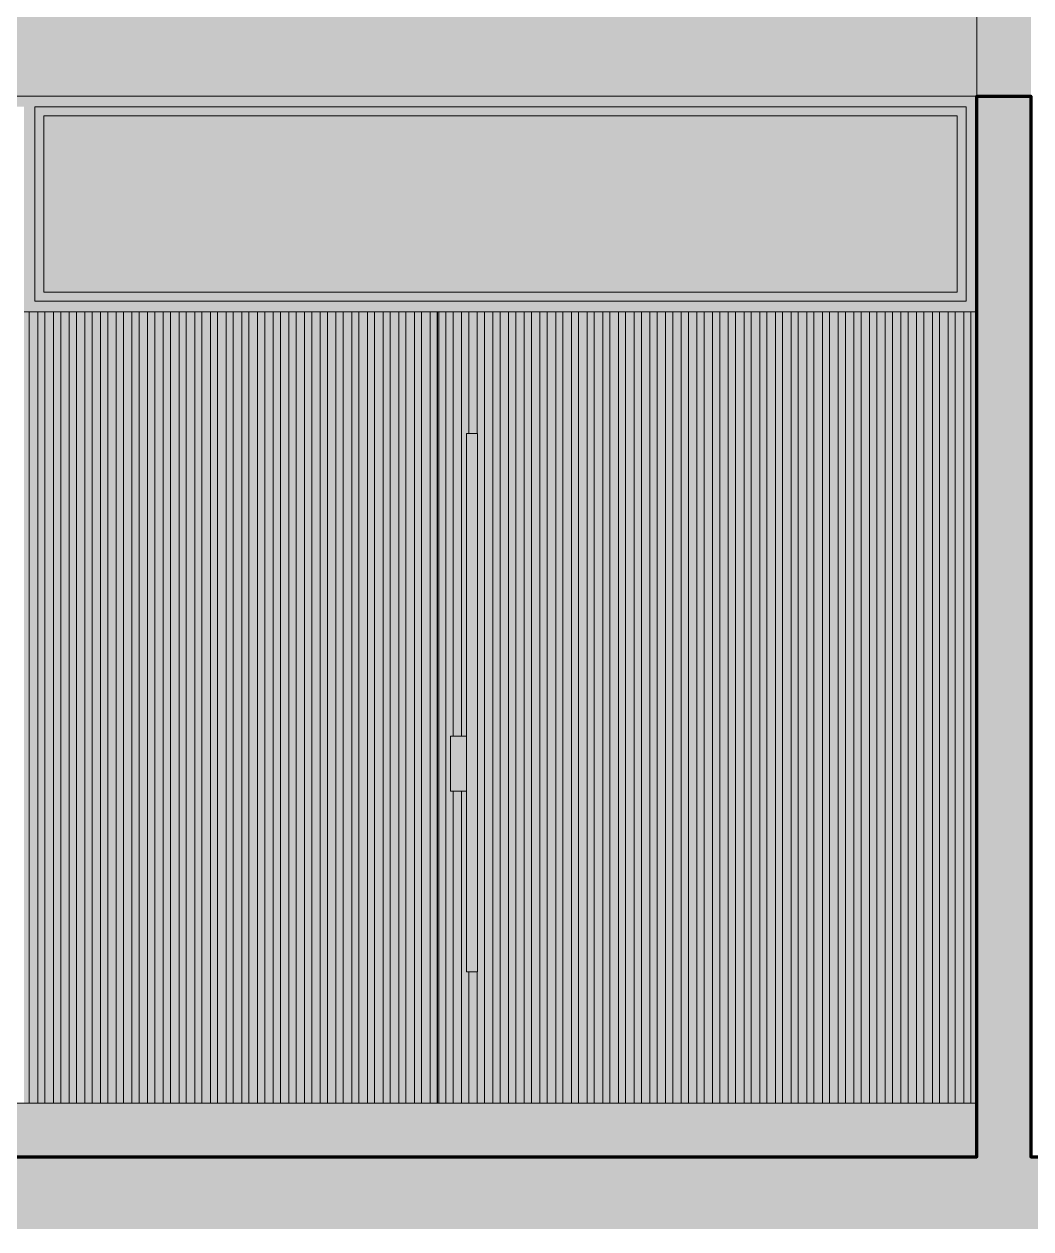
# Model space of a CAD drawing. Header units: millimetres. Extents: x 10610 to 10705, y -16613.7 to -16584.2.
# Drawn here: x 10697.82 to 10700.62, y -16600.072 to -16596.722 of the extents above; entities that cross this region are included whole.
import ezdxf

# ---------------------------------------------------------------- set-up
doc = ezdxf.new("R2010")
doc.units = ezdxf.units.MM
doc.layers.add('p2', color=53, linetype='Continuous', lineweight=20)

msp = doc.modelspace()

# ---------------------------------------------------------------- hatches: boundary and pattern name
at = {"layer": 'p2', "linetype": 'Continuous', "lineweight": 0, "true_color": 0xc8beb2}
for points in [[(10696.7701, -16593.9223), (10696.7701, -16595.5723), (10696.7254, -16595.5723), (10696.7254, -16596.5523), (10696.7701, -16596.5523), (10696.7701, -16596.9223), (10700.3701, -16596.9223), (10700.3701, -16595.7223), (10698.7701, -16595.7223), (10698.7701, -16593.9223)], [(10700.4701, -16593.9223), (10700.3701, -16593.9223), (10700.3701, -16596.9223), (10700.4701, -16596.9223)]]:
    msp.add_hatch(color=9, dxfattribs=at).paths.add_polyline_path(points)
at = {"layer": 'p2', "linetype": 'Continuous', "lineweight": 0, "true_color": 0xc9c9c9}
for points in [[(10700.6201, -16596.5723), (10700.4701, -16596.5723), (10700.4701, -16596.9223), (10700.6201, -16596.9223)], [(10698.9701, -16599.7223), (10698.9733, -16599.7223), (10698.9733, -16597.5223), (10698.9701, -16597.5223)]]:
    msp.add_hatch(color=9, dxfattribs=at).paths.add_polyline_path(points)
at = {"layer": 'p2', "linetype": 'Continuous', "lineweight": 0, "true_color": 0x4c4c4c}
msp.add_hatch(color=251, dxfattribs=at).paths.add_polyline_path([(10692.0883, -16599.8723), (10692.0883, -16600.0723), (10702.3142, -16600.0723), (10702.3142, -16599.8723), (10700.6201, -16599.8723), (10700.6201, -16596.9223), (10700.4701, -16596.9223), (10700.4701, -16599.8723), (10696.7701, -16599.8723), (10696.7701, -16599.7223), (10696.1201, -16599.7223), (10696.1201, -16597.2223), (10696.7701, -16597.2223), (10696.7701, -16597.0723), (10695.9451, -16597.0723), (10695.9451, -16599.8723), (10693.7701, -16599.8723), (10693.7701, -16596.9223), (10693.6201, -16596.9223), (10693.6201, -16599.8723)])
at = {"layer": 'p2', "linetype": 'Continuous', "lineweight": 0, "true_color": 0x000000}
for points in [[(10696.7701, -16596.9223), (10696.7701, -16596.9523), (10696.8001, -16596.9523), (10697.7901, -16596.9523), (10697.8201, -16596.9523), (10697.8201, -16596.9223)], [(10696.7701, -16596.9223), (10696.7701, -16596.9523), (10696.8001, -16596.9523), (10697.7901, -16596.9523), (10697.8201, -16596.9523), (10697.8201, -16596.9223)], [(10697.8201, -16596.9223), (10697.8201, -16596.9523), (10697.8501, -16596.9523), (10700.4401, -16596.9523), (10700.4701, -16596.9523), (10700.4701, -16596.9223)], [(10697.8201, -16596.9223), (10697.8201, -16596.9523), (10697.8501, -16596.9523), (10700.4401, -16596.9523), (10700.4701, -16596.9523), (10700.4701, -16596.9223)], [(10697.8201, -16597.4923), (10697.8501, -16597.4923), (10697.8501, -16596.9523), (10697.8201, -16596.9523)], [(10697.8201, -16597.4923), (10697.8501, -16597.4923), (10697.8501, -16596.9523), (10697.8201, -16596.9523)], [(10697.8501, -16596.9523), (10697.8501, -16596.9773), (10697.8751, -16596.9773), (10700.4151, -16596.9773), (10700.4401, -16596.9773), (10700.4401, -16596.9523)], [(10697.8501, -16596.9523), (10697.8501, -16596.9773), (10697.8751, -16596.9773), (10700.4151, -16596.9773), (10700.4401, -16596.9773), (10700.4401, -16596.9523)], [(10700.4701, -16596.9523), (10700.4401, -16596.9523), (10700.4401, -16597.4923), (10700.4701, -16597.4923)], [(10700.4701, -16596.9523), (10700.4401, -16596.9523), (10700.4401, -16597.4923), (10700.4701, -16597.4923)], [(10697.8751, -16596.9773), (10697.8501, -16596.9773), (10697.8501, -16597.4673), (10697.8751, -16597.4673)], [(10697.8751, -16596.9773), (10697.8501, -16596.9773), (10697.8501, -16597.4673), (10697.8751, -16597.4673)], [(10700.4151, -16596.9773), (10700.4151, -16597.4673), (10700.4401, -16597.4673), (10700.4401, -16596.9773)], [(10700.4151, -16596.9773), (10700.4151, -16597.4673), (10700.4401, -16597.4673), (10700.4401, -16596.9773)], [(10697.8501, -16597.4673), (10697.8501, -16597.4923), (10700.4401, -16597.4923), (10700.4401, -16597.4673), (10700.4151, -16597.4673), (10697.8751, -16597.4673)], [(10697.8501, -16597.4673), (10697.8501, -16597.4923), (10700.4401, -16597.4923), (10700.4401, -16597.4673), (10700.4151, -16597.4673), (10697.8751, -16597.4673)], [(10697.8201, -16597.4923), (10697.8201, -16597.5223), (10700.4701, -16597.5223), (10700.4701, -16597.4923), (10700.4401, -16597.4923), (10697.8501, -16597.4923)], [(10697.8201, -16597.4923), (10697.8201, -16597.5223), (10700.4701, -16597.5223), (10700.4701, -16597.4923), (10700.4401, -16597.4923), (10697.8501, -16597.4923)], [(10699.0508, -16597.8606), (10699.0508, -16599.3576), (10699.0528, -16599.3576), (10699.0528, -16597.8606)], [(10699.0508, -16597.8606), (10699.0508, -16599.3576), (10699.0528, -16599.3576), (10699.0528, -16597.8606)], [(10699.0528, -16597.8606), (10699.0528, -16599.3576), (10699.0583, -16599.3576), (10699.0583, -16597.8606)], [(10699.0528, -16597.8606), (10699.0528, -16599.3576), (10699.0583, -16599.3576), (10699.0583, -16597.8606)], [(10699.0583, -16597.8606), (10699.0583, -16599.3576), (10699.0658, -16599.3576), (10699.0658, -16597.8606)], [(10699.0583, -16597.8606), (10699.0583, -16599.3576), (10699.0658, -16599.3576), (10699.0658, -16597.8606)], [(10699.0658, -16597.8606), (10699.0658, -16599.3576), (10699.0733, -16599.3576), (10699.0733, -16597.8606)], [(10699.0658, -16597.8606), (10699.0658, -16599.3576), (10699.0733, -16599.3576), (10699.0733, -16597.8606)], [(10699.0733, -16597.8606), (10699.0733, -16599.3576), (10699.0788, -16599.3576), (10699.0788, -16597.8606)], [(10699.0733, -16597.8606), (10699.0733, -16599.3576), (10699.0788, -16599.3576), (10699.0788, -16597.8606)], [(10699.0788, -16597.8606), (10699.0788, -16599.3576), (10699.0808, -16599.3576), (10699.0808, -16597.8606)], [(10699.0788, -16597.8606), (10699.0788, -16599.3576), (10699.0808, -16599.3576), (10699.0808, -16597.8606)], [(10699.0061, -16598.7025), (10699.0061, -16598.8551), (10699.0508, -16598.8551), (10699.0508, -16598.7025)], [(10699.0061, -16598.7025), (10699.0061, -16598.8551), (10699.0508, -16598.8551), (10699.0508, -16598.7025)]]:
    msp.add_hatch(color=18, dxfattribs=at).paths.add_polyline_path(points)
at = {"layer": 'p2', "linetype": 'Continuous', "lineweight": 0, "true_color": 0x9ca09d}
msp.add_hatch(color=253, dxfattribs=at).paths.add_polyline_path([(10697.8751, -16596.9773), (10697.8751, -16597.4673), (10700.4151, -16597.4673), (10700.4151, -16596.9773)])
msp.add_hatch(color=253, dxfattribs=at).paths.add_polyline_path([(10697.8751, -16596.9773), (10697.8751, -16597.4673), (10700.4151, -16597.4673), (10700.4151, -16596.9773)])
at = {"layer": 'p2', "linetype": 'Continuous', "lineweight": 0, "true_color": 0x8e867c}
for points in [[(10697.8345, -16597.5223), (10697.8201, -16597.5223), (10697.8201, -16599.7223), (10697.8345, -16599.7223)], [(10697.8345, -16597.5223), (10697.8201, -16597.5223), (10697.8201, -16599.7223), (10697.8345, -16599.7223)], [(10697.8581, -16597.5223), (10697.8345, -16597.5223), (10697.8345, -16599.7223), (10697.8581, -16599.7223)], [(10697.8581, -16597.5223), (10697.8345, -16597.5223), (10697.8345, -16599.7223), (10697.8581, -16599.7223)], [(10697.8581, -16597.5223), (10697.8581, -16599.7223), (10697.8781, -16599.7223), (10697.8781, -16597.5223)], [(10697.8581, -16597.5223), (10697.8581, -16599.7223), (10697.8781, -16599.7223), (10697.8781, -16597.5223)], [(10697.9018, -16597.5223), (10697.8781, -16597.5223), (10697.8781, -16599.7223), (10697.9018, -16599.7223)], [(10697.9018, -16597.5223), (10697.8781, -16597.5223), (10697.8781, -16599.7223), (10697.9018, -16599.7223)], [(10697.9018, -16597.5223), (10697.9018, -16599.7223), (10697.9218, -16599.7223), (10697.9218, -16597.5223)], [(10697.9018, -16597.5223), (10697.9018, -16599.7223), (10697.9218, -16599.7223), (10697.9218, -16597.5223)], [(10697.9454, -16597.5223), (10697.9218, -16597.5223), (10697.9218, -16599.7223), (10697.9454, -16599.7223)], [(10697.9454, -16597.5223), (10697.9218, -16597.5223), (10697.9218, -16599.7223), (10697.9454, -16599.7223)], [(10697.9454, -16597.5223), (10697.9454, -16599.7223), (10697.9654, -16599.7223), (10697.9654, -16597.5223)], [(10697.9454, -16597.5223), (10697.9454, -16599.7223), (10697.9654, -16599.7223), (10697.9654, -16597.5223)], [(10697.9654, -16599.7223), (10697.9891, -16599.7223), (10697.9891, -16597.5223), (10697.9654, -16597.5223)], [(10697.9654, -16599.7223), (10697.9891, -16599.7223), (10697.9891, -16597.5223), (10697.9654, -16597.5223)], [(10697.9891, -16597.5223), (10697.9891, -16599.7223), (10698.0091, -16599.7223), (10698.0091, -16597.5223)], [(10697.9891, -16597.5223), (10697.9891, -16599.7223), (10698.0091, -16599.7223), (10698.0091, -16597.5223)], [(10698.0091, -16599.7223), (10698.0327, -16599.7223), (10698.0327, -16597.5223), (10698.0091, -16597.5223)], [(10698.0091, -16599.7223), (10698.0327, -16599.7223), (10698.0327, -16597.5223), (10698.0091, -16597.5223)], [(10698.0327, -16597.5223), (10698.0327, -16599.7223), (10698.0527, -16599.7223), (10698.0527, -16597.5223)], [(10698.0327, -16597.5223), (10698.0327, -16599.7223), (10698.0527, -16599.7223), (10698.0527, -16597.5223)], [(10698.0764, -16597.5223), (10698.0527, -16597.5223), (10698.0527, -16599.7223), (10698.0764, -16599.7223)], [(10698.0764, -16597.5223), (10698.0527, -16597.5223), (10698.0527, -16599.7223), (10698.0764, -16599.7223)], [(10698.0764, -16597.5223), (10698.0764, -16599.7223), (10698.0964, -16599.7223), (10698.0964, -16597.5223)], [(10698.0764, -16597.5223), (10698.0764, -16599.7223), (10698.0964, -16599.7223), (10698.0964, -16597.5223)], [(10698.0964, -16599.7223), (10698.12, -16599.7223), (10698.12, -16597.5223), (10698.0964, -16597.5223)], [(10698.0964, -16599.7223), (10698.12, -16599.7223), (10698.12, -16597.5223), (10698.0964, -16597.5223)], [(10698.12, -16597.5223), (10698.12, -16599.7223), (10698.14, -16599.7223), (10698.14, -16597.5223)], [(10698.12, -16597.5223), (10698.12, -16599.7223), (10698.14, -16599.7223), (10698.14, -16597.5223)], [(10698.14, -16597.5223), (10698.14, -16599.7223), (10698.1637, -16599.7223), (10698.1637, -16597.5223)], [(10698.14, -16597.5223), (10698.14, -16599.7223), (10698.1637, -16599.7223), (10698.1637, -16597.5223)], [(10698.1637, -16597.5223), (10698.1637, -16599.7223), (10698.1837, -16599.7223), (10698.1837, -16597.5223)], [(10698.1637, -16597.5223), (10698.1637, -16599.7223), (10698.1837, -16599.7223), (10698.1837, -16597.5223)], [(10698.1837, -16599.7223), (10698.2073, -16599.7223), (10698.2073, -16597.5223), (10698.1837, -16597.5223)], [(10698.1837, -16599.7223), (10698.2073, -16599.7223), (10698.2073, -16597.5223), (10698.1837, -16597.5223)], [(10698.2073, -16597.5223), (10698.2073, -16599.7223), (10698.2273, -16599.7223), (10698.2273, -16597.5223)], [(10698.2073, -16597.5223), (10698.2073, -16599.7223), (10698.2273, -16599.7223), (10698.2273, -16597.5223)], [(10698.251, -16597.5223), (10698.2273, -16597.5223), (10698.2273, -16599.7223), (10698.251, -16599.7223)], [(10698.251, -16597.5223), (10698.2273, -16597.5223), (10698.2273, -16599.7223), (10698.251, -16599.7223)], [(10698.251, -16597.5223), (10698.251, -16599.7223), (10698.271, -16599.7223), (10698.271, -16597.5223)], [(10698.251, -16597.5223), (10698.251, -16599.7223), (10698.271, -16599.7223), (10698.271, -16597.5223)], [(10698.271, -16597.5223), (10698.271, -16599.7223), (10698.2946, -16599.7223), (10698.2946, -16597.5223)], [(10698.271, -16597.5223), (10698.271, -16599.7223), (10698.2946, -16599.7223), (10698.2946, -16597.5223)], [(10698.2946, -16597.5223), (10698.2946, -16599.7223), (10698.3146, -16599.7223), (10698.3146, -16597.5223)], [(10698.2946, -16597.5223), (10698.2946, -16599.7223), (10698.3146, -16599.7223), (10698.3146, -16597.5223)], [(10698.3383, -16597.5223), (10698.3146, -16597.5223), (10698.3146, -16599.7223), (10698.3383, -16599.7223)], [(10698.3383, -16597.5223), (10698.3146, -16597.5223), (10698.3146, -16599.7223), (10698.3383, -16599.7223)], [(10698.3383, -16597.5223), (10698.3383, -16599.7223), (10698.3583, -16599.7223), (10698.3583, -16597.5223)], [(10698.3383, -16597.5223), (10698.3383, -16599.7223), (10698.3583, -16599.7223), (10698.3583, -16597.5223)], [(10698.3583, -16599.7223), (10698.3819, -16599.7223), (10698.3819, -16597.5223), (10698.3583, -16597.5223)], [(10698.3583, -16599.7223), (10698.3819, -16599.7223), (10698.3819, -16597.5223), (10698.3583, -16597.5223)], [(10698.3819, -16597.5223), (10698.3819, -16599.7223), (10698.4019, -16599.7223), (10698.4019, -16597.5223)], [(10698.3819, -16597.5223), (10698.3819, -16599.7223), (10698.4019, -16599.7223), (10698.4019, -16597.5223)], [(10698.4019, -16597.5223), (10698.4019, -16599.7223), (10698.4255, -16599.7223), (10698.4255, -16597.5223)], [(10698.4019, -16597.5223), (10698.4019, -16599.7223), (10698.4255, -16599.7223), (10698.4255, -16597.5223)], [(10698.4255, -16597.5223), (10698.4255, -16599.7223), (10698.4455, -16599.7223), (10698.4455, -16597.5223)], [(10698.4255, -16597.5223), (10698.4255, -16599.7223), (10698.4455, -16599.7223), (10698.4455, -16597.5223)], [(10698.4455, -16597.5223), (10698.4455, -16599.7223), (10698.4692, -16599.7223), (10698.4692, -16597.5223)], [(10698.4455, -16597.5223), (10698.4455, -16599.7223), (10698.4692, -16599.7223), (10698.4692, -16597.5223)], [(10698.4692, -16597.5223), (10698.4692, -16599.7223), (10698.4892, -16599.7223), (10698.4892, -16597.5223)], [(10698.4692, -16597.5223), (10698.4692, -16599.7223), (10698.4892, -16599.7223), (10698.4892, -16597.5223)], [(10698.4892, -16597.5223), (10698.4892, -16599.7223), (10698.5128, -16599.7223), (10698.5128, -16597.5223)], [(10698.4892, -16597.5223), (10698.4892, -16599.7223), (10698.5128, -16599.7223), (10698.5128, -16597.5223)], [(10698.5128, -16597.5223), (10698.5128, -16599.7223), (10698.5328, -16599.7223), (10698.5328, -16597.5223)], [(10698.5128, -16597.5223), (10698.5128, -16599.7223), (10698.5328, -16599.7223), (10698.5328, -16597.5223)], [(10698.5565, -16597.5223), (10698.5328, -16597.5223), (10698.5328, -16599.7223), (10698.5565, -16599.7223)], [(10698.5565, -16597.5223), (10698.5328, -16597.5223), (10698.5328, -16599.7223), (10698.5565, -16599.7223)], [(10698.5565, -16597.5223), (10698.5565, -16599.7223), (10698.5765, -16599.7223), (10698.5765, -16597.5223)], [(10698.5565, -16597.5223), (10698.5565, -16599.7223), (10698.5765, -16599.7223), (10698.5765, -16597.5223)], [(10698.5765, -16597.5223), (10698.5765, -16599.7223), (10698.6001, -16599.7223), (10698.6001, -16597.5223)], [(10698.5765, -16597.5223), (10698.5765, -16599.7223), (10698.6001, -16599.7223), (10698.6001, -16597.5223)], [(10698.6001, -16597.5223), (10698.6001, -16599.7223), (10698.6201, -16599.7223), (10698.6201, -16597.5223)], [(10698.6001, -16597.5223), (10698.6001, -16599.7223), (10698.6201, -16599.7223), (10698.6201, -16597.5223)], [(10698.6201, -16597.5223), (10698.6201, -16599.7223), (10698.6438, -16599.7223), (10698.6438, -16597.5223)], [(10698.6201, -16597.5223), (10698.6201, -16599.7223), (10698.6438, -16599.7223), (10698.6438, -16597.5223)], [(10698.6438, -16597.5223), (10698.6438, -16599.7223), (10698.6638, -16599.7223), (10698.6638, -16597.5223)], [(10698.6438, -16597.5223), (10698.6438, -16599.7223), (10698.6638, -16599.7223), (10698.6638, -16597.5223)], [(10698.6638, -16599.7223), (10698.6874, -16599.7223), (10698.6874, -16597.5223), (10698.6638, -16597.5223)], [(10698.6638, -16599.7223), (10698.6874, -16599.7223), (10698.6874, -16597.5223), (10698.6638, -16597.5223)], [(10698.6874, -16597.5223), (10698.6874, -16599.7223), (10698.7074, -16599.7223), (10698.7074, -16597.5223)], [(10698.6874, -16597.5223), (10698.6874, -16599.7223), (10698.7074, -16599.7223), (10698.7074, -16597.5223)], [(10698.7074, -16597.5223), (10698.7074, -16599.7223), (10698.7311, -16599.7223), (10698.7311, -16597.5223)], [(10698.7074, -16597.5223), (10698.7074, -16599.7223), (10698.7311, -16599.7223), (10698.7311, -16597.5223)], [(10698.7311, -16597.5223), (10698.7311, -16599.7223), (10698.7511, -16599.7223), (10698.7511, -16597.5223)], [(10698.7311, -16597.5223), (10698.7311, -16599.7223), (10698.7511, -16599.7223), (10698.7511, -16597.5223)], [(10698.7511, -16597.5223), (10698.7511, -16599.7223), (10698.7747, -16599.7223), (10698.7747, -16597.5223)], [(10698.7511, -16597.5223), (10698.7511, -16599.7223), (10698.7747, -16599.7223), (10698.7747, -16597.5223)], [(10698.7747, -16597.5223), (10698.7747, -16599.7223), (10698.7947, -16599.7223), (10698.7947, -16597.5223)], [(10698.7747, -16597.5223), (10698.7747, -16599.7223), (10698.7947, -16599.7223), (10698.7947, -16597.5223)], [(10698.7947, -16597.5223), (10698.7947, -16599.7223), (10698.8184, -16599.7223), (10698.8184, -16597.5223)], [(10698.7947, -16597.5223), (10698.7947, -16599.7223), (10698.8184, -16599.7223), (10698.8184, -16597.5223)], [(10698.8184, -16597.5223), (10698.8184, -16599.7223), (10698.8384, -16599.7223), (10698.8384, -16597.5223)], [(10698.8184, -16597.5223), (10698.8184, -16599.7223), (10698.8384, -16599.7223), (10698.8384, -16597.5223)], [(10698.8384, -16599.7223), (10698.862, -16599.7223), (10698.862, -16597.5223), (10698.8384, -16597.5223)], [(10698.8384, -16599.7223), (10698.862, -16599.7223), (10698.862, -16597.5223), (10698.8384, -16597.5223)], [(10698.862, -16597.5223), (10698.862, -16599.7223), (10698.882, -16599.7223), (10698.882, -16597.5223)], [(10698.862, -16597.5223), (10698.862, -16599.7223), (10698.882, -16599.7223), (10698.882, -16597.5223)], [(10698.882, -16599.7223), (10698.9057, -16599.7223), (10698.9057, -16597.5223), (10698.882, -16597.5223)], [(10698.882, -16599.7223), (10698.9057, -16599.7223), (10698.9057, -16597.5223), (10698.882, -16597.5223)], [(10698.9057, -16597.5223), (10698.9057, -16599.7223), (10698.9257, -16599.7223), (10698.9257, -16597.5223)], [(10698.9057, -16597.5223), (10698.9057, -16599.7223), (10698.9257, -16599.7223), (10698.9257, -16597.5223)], [(10698.9257, -16597.5223), (10698.9257, -16599.7223), (10698.9493, -16599.7223), (10698.9493, -16597.5223)], [(10698.9257, -16597.5223), (10698.9257, -16599.7223), (10698.9493, -16599.7223), (10698.9493, -16597.5223)], [(10698.9493, -16597.5223), (10698.9493, -16599.7223), (10698.9693, -16599.7223), (10698.9693, -16597.5223)], [(10698.9493, -16597.5223), (10698.9493, -16599.7223), (10698.9693, -16599.7223), (10698.9693, -16597.5223)], [(10698.9693, -16597.5223), (10698.9693, -16599.7223), (10698.9701, -16599.7223), (10698.9701, -16597.5223)], [(10698.9693, -16597.5223), (10698.9693, -16599.7223), (10698.9701, -16599.7223), (10698.9701, -16597.5223)], [(10698.9929, -16597.5223), (10698.9733, -16597.5223), (10698.9733, -16599.7223), (10698.9929, -16599.7223)], [(10698.9929, -16597.5223), (10698.9733, -16597.5223), (10698.9733, -16599.7223), (10698.9929, -16599.7223)], [(10699.0129, -16597.5223), (10698.9929, -16597.5223), (10698.9929, -16599.7223), (10699.0129, -16599.7223), (10699.0129, -16598.8551), (10699.0061, -16598.8551), (10699.0061, -16598.7025), (10699.0129, -16598.7025)], [(10699.0129, -16597.5223), (10698.9929, -16597.5223), (10698.9929, -16599.7223), (10699.0129, -16599.7223), (10699.0129, -16598.8551), (10699.0061, -16598.8551), (10699.0061, -16598.7025), (10699.0129, -16598.7025)], [(10699.0366, -16597.5223), (10699.0129, -16597.5223), (10699.0129, -16598.7025), (10699.0366, -16598.7025)], [(10699.0366, -16597.5223), (10699.0129, -16597.5223), (10699.0129, -16598.7025), (10699.0366, -16598.7025)], [(10699.0566, -16597.5223), (10699.0366, -16597.5223), (10699.0366, -16598.7025), (10699.0508, -16598.7025), (10699.0508, -16597.8606), (10699.0528, -16597.8606), (10699.0566, -16597.8606)], [(10699.0566, -16597.5223), (10699.0366, -16597.5223), (10699.0366, -16598.7025), (10699.0508, -16598.7025), (10699.0508, -16597.8606), (10699.0528, -16597.8606), (10699.0566, -16597.8606)], [(10699.0566, -16597.8606), (10699.0802, -16597.8606), (10699.0802, -16597.5223), (10699.0566, -16597.5223)], [(10699.0566, -16597.8606), (10699.0802, -16597.8606), (10699.0802, -16597.5223), (10699.0566, -16597.5223)], [(10699.0802, -16597.8606), (10699.0808, -16597.8606), (10699.0808, -16599.3576), (10699.0802, -16599.3576), (10699.0802, -16599.7223), (10699.1002, -16599.7223), (10699.1002, -16597.5223), (10699.0802, -16597.5223)], [(10699.0802, -16597.8606), (10699.0808, -16597.8606), (10699.0808, -16599.3576), (10699.0802, -16599.3576), (10699.0802, -16599.7223), (10699.1002, -16599.7223), (10699.1002, -16597.5223), (10699.0802, -16597.5223)], [(10699.1002, -16597.5223), (10699.1002, -16599.7223), (10699.1239, -16599.7223), (10699.1239, -16597.5223)], [(10699.1002, -16597.5223), (10699.1002, -16599.7223), (10699.1239, -16599.7223), (10699.1239, -16597.5223)], [(10699.1239, -16597.5223), (10699.1239, -16599.7223), (10699.1439, -16599.7223), (10699.1439, -16597.5223)], [(10699.1239, -16597.5223), (10699.1239, -16599.7223), (10699.1439, -16599.7223), (10699.1439, -16597.5223)], [(10699.1675, -16597.5223), (10699.1439, -16597.5223), (10699.1439, -16599.7223), (10699.1675, -16599.7223)], [(10699.1675, -16597.5223), (10699.1439, -16597.5223), (10699.1439, -16599.7223), (10699.1675, -16599.7223)], [(10699.1675, -16597.5223), (10699.1675, -16599.7223), (10699.1875, -16599.7223), (10699.1875, -16597.5223)], [(10699.1675, -16597.5223), (10699.1675, -16599.7223), (10699.1875, -16599.7223), (10699.1875, -16597.5223)], [(10699.1875, -16597.5223), (10699.1875, -16599.7223), (10699.2112, -16599.7223), (10699.2112, -16597.5223)], [(10699.1875, -16597.5223), (10699.1875, -16599.7223), (10699.2112, -16599.7223), (10699.2112, -16597.5223)], [(10699.2112, -16597.5223), (10699.2112, -16599.7223), (10699.2312, -16599.7223), (10699.2312, -16597.5223)], [(10699.2112, -16597.5223), (10699.2112, -16599.7223), (10699.2312, -16599.7223), (10699.2312, -16597.5223)], [(10699.2548, -16597.5223), (10699.2312, -16597.5223), (10699.2312, -16599.7223), (10699.2548, -16599.7223)], [(10699.2548, -16597.5223), (10699.2312, -16597.5223), (10699.2312, -16599.7223), (10699.2548, -16599.7223)], [(10699.2548, -16597.5223), (10699.2548, -16599.7223), (10699.2748, -16599.7223), (10699.2748, -16597.5223)], [(10699.2548, -16597.5223), (10699.2548, -16599.7223), (10699.2748, -16599.7223), (10699.2748, -16597.5223)], [(10699.2748, -16597.5223), (10699.2748, -16599.7223), (10699.2985, -16599.7223), (10699.2985, -16597.5223)], [(10699.2748, -16597.5223), (10699.2748, -16599.7223), (10699.2985, -16599.7223), (10699.2985, -16597.5223)], [(10699.2985, -16597.5223), (10699.2985, -16599.7223), (10699.3185, -16599.7223), (10699.3185, -16597.5223)], [(10699.2985, -16597.5223), (10699.2985, -16599.7223), (10699.3185, -16599.7223), (10699.3185, -16597.5223)], [(10699.3185, -16597.5223), (10699.3185, -16599.7223), (10699.3421, -16599.7223), (10699.3421, -16597.5223)], [(10699.3185, -16597.5223), (10699.3185, -16599.7223), (10699.3421, -16599.7223), (10699.3421, -16597.5223)], [(10699.3421, -16597.5223), (10699.3421, -16599.7223), (10699.3621, -16599.7223), (10699.3621, -16597.5223)], [(10699.3421, -16597.5223), (10699.3421, -16599.7223), (10699.3621, -16599.7223), (10699.3621, -16597.5223)], [(10699.3621, -16597.5223), (10699.3621, -16599.7223), (10699.3858, -16599.7223), (10699.3858, -16597.5223)], [(10699.3621, -16597.5223), (10699.3621, -16599.7223), (10699.3858, -16599.7223), (10699.3858, -16597.5223)], [(10699.3858, -16597.5223), (10699.3858, -16599.7223), (10699.4058, -16599.7223), (10699.4058, -16597.5223)], [(10699.3858, -16597.5223), (10699.3858, -16599.7223), (10699.4058, -16599.7223), (10699.4058, -16597.5223)], [(10699.4058, -16597.5223), (10699.4058, -16599.7223), (10699.4294, -16599.7223), (10699.4294, -16597.5223)], [(10699.4058, -16597.5223), (10699.4058, -16599.7223), (10699.4294, -16599.7223), (10699.4294, -16597.5223)], [(10699.4294, -16597.5223), (10699.4294, -16599.7223), (10699.4494, -16599.7223), (10699.4494, -16597.5223)], [(10699.4294, -16597.5223), (10699.4294, -16599.7223), (10699.4494, -16599.7223), (10699.4494, -16597.5223)], [(10699.4494, -16597.5223), (10699.4494, -16599.7223), (10699.473, -16599.7223), (10699.473, -16597.5223)], [(10699.4494, -16597.5223), (10699.4494, -16599.7223), (10699.473, -16599.7223), (10699.473, -16597.5223)], [(10699.473, -16597.5223), (10699.473, -16599.7223), (10699.493, -16599.7223), (10699.493, -16597.5223)], [(10699.473, -16597.5223), (10699.473, -16599.7223), (10699.493, -16599.7223), (10699.493, -16597.5223)], [(10699.5167, -16597.5223), (10699.493, -16597.5223), (10699.493, -16599.7223), (10699.5167, -16599.7223)], [(10699.5167, -16597.5223), (10699.493, -16597.5223), (10699.493, -16599.7223), (10699.5167, -16599.7223)], [(10699.5167, -16597.5223), (10699.5167, -16599.7223), (10699.5367, -16599.7223), (10699.5367, -16597.5223)], [(10699.5167, -16597.5223), (10699.5167, -16599.7223), (10699.5367, -16599.7223), (10699.5367, -16597.5223)], [(10699.5367, -16597.5223), (10699.5367, -16599.7223), (10699.5603, -16599.7223), (10699.5603, -16597.5223)], [(10699.5367, -16597.5223), (10699.5367, -16599.7223), (10699.5603, -16599.7223), (10699.5603, -16597.5223)], [(10699.5603, -16597.5223), (10699.5603, -16599.7223), (10699.5803, -16599.7223), (10699.5803, -16597.5223)], [(10699.5603, -16597.5223), (10699.5603, -16599.7223), (10699.5803, -16599.7223), (10699.5803, -16597.5223)], [(10699.5803, -16597.5223), (10699.5803, -16599.7223), (10699.604, -16599.7223), (10699.604, -16597.5223)], [(10699.5803, -16597.5223), (10699.5803, -16599.7223), (10699.604, -16599.7223), (10699.604, -16597.5223)], [(10699.604, -16597.5223), (10699.604, -16599.7223), (10699.624, -16599.7223), (10699.624, -16597.5223)], [(10699.604, -16597.5223), (10699.604, -16599.7223), (10699.624, -16599.7223), (10699.624, -16597.5223)], [(10699.624, -16597.5223), (10699.624, -16599.7223), (10699.6476, -16599.7223), (10699.6476, -16597.5223)], [(10699.624, -16597.5223), (10699.624, -16599.7223), (10699.6476, -16599.7223), (10699.6476, -16597.5223)], [(10699.6476, -16597.5223), (10699.6476, -16599.7223), (10699.6676, -16599.7223), (10699.6676, -16597.5223)], [(10699.6476, -16597.5223), (10699.6476, -16599.7223), (10699.6676, -16599.7223), (10699.6676, -16597.5223)], [(10699.6676, -16597.5223), (10699.6676, -16599.7223), (10699.6913, -16599.7223), (10699.6913, -16597.5223)], [(10699.6676, -16597.5223), (10699.6676, -16599.7223), (10699.6913, -16599.7223), (10699.6913, -16597.5223)], [(10699.6913, -16597.5223), (10699.6913, -16599.7223), (10699.7113, -16599.7223), (10699.7113, -16597.5223)], [(10699.6913, -16597.5223), (10699.6913, -16599.7223), (10699.7113, -16599.7223), (10699.7113, -16597.5223)], [(10699.7349, -16597.5223), (10699.7113, -16597.5223), (10699.7113, -16599.7223), (10699.7349, -16599.7223)], [(10699.7349, -16597.5223), (10699.7113, -16597.5223), (10699.7113, -16599.7223), (10699.7349, -16599.7223)], [(10699.7349, -16597.5223), (10699.7349, -16599.7223), (10699.7549, -16599.7223), (10699.7549, -16597.5223)], [(10699.7349, -16597.5223), (10699.7349, -16599.7223), (10699.7549, -16599.7223), (10699.7549, -16597.5223)], [(10699.7549, -16597.5223), (10699.7549, -16599.7223), (10699.7786, -16599.7223), (10699.7786, -16597.5223)], [(10699.7549, -16597.5223), (10699.7549, -16599.7223), (10699.7786, -16599.7223), (10699.7786, -16597.5223)], [(10699.7786, -16597.5223), (10699.7786, -16599.7223), (10699.7986, -16599.7223), (10699.7986, -16597.5223)], [(10699.7786, -16597.5223), (10699.7786, -16599.7223), (10699.7986, -16599.7223), (10699.7986, -16597.5223)], [(10699.7986, -16597.5223), (10699.7986, -16599.7223), (10699.8222, -16599.7223), (10699.8222, -16597.5223)], [(10699.7986, -16597.5223), (10699.7986, -16599.7223), (10699.8222, -16599.7223), (10699.8222, -16597.5223)], [(10699.8222, -16597.5223), (10699.8222, -16599.7223), (10699.8422, -16599.7223), (10699.8422, -16597.5223)], [(10699.8222, -16597.5223), (10699.8222, -16599.7223), (10699.8422, -16599.7223), (10699.8422, -16597.5223)], [(10699.8659, -16597.5223), (10699.8422, -16597.5223), (10699.8422, -16599.7223), (10699.8659, -16599.7223)], [(10699.8659, -16597.5223), (10699.8422, -16597.5223), (10699.8422, -16599.7223), (10699.8659, -16599.7223)], [(10699.8659, -16597.5223), (10699.8659, -16599.7223), (10699.8859, -16599.7223), (10699.8859, -16597.5223)], [(10699.8659, -16597.5223), (10699.8659, -16599.7223), (10699.8859, -16599.7223), (10699.8859, -16597.5223)], [(10699.9095, -16597.5223), (10699.8859, -16597.5223), (10699.8859, -16599.7223), (10699.9095, -16599.7223)], [(10699.9095, -16597.5223), (10699.8859, -16597.5223), (10699.8859, -16599.7223), (10699.9095, -16599.7223)], [(10699.9095, -16597.5223), (10699.9095, -16599.7223), (10699.9295, -16599.7223), (10699.9295, -16597.5223)], [(10699.9095, -16597.5223), (10699.9095, -16599.7223), (10699.9295, -16599.7223), (10699.9295, -16597.5223)], [(10699.9295, -16597.5223), (10699.9295, -16599.7223), (10699.9532, -16599.7223), (10699.9532, -16597.5223)], [(10699.9295, -16597.5223), (10699.9295, -16599.7223), (10699.9532, -16599.7223), (10699.9532, -16597.5223)], [(10699.9532, -16597.5223), (10699.9532, -16599.7223), (10699.9732, -16599.7223), (10699.9732, -16597.5223)], [(10699.9532, -16597.5223), (10699.9532, -16599.7223), (10699.9732, -16599.7223), (10699.9732, -16597.5223)], [(10699.9968, -16597.5223), (10699.9732, -16597.5223), (10699.9732, -16599.7223), (10699.9968, -16599.7223)], [(10699.9968, -16597.5223), (10699.9732, -16597.5223), (10699.9732, -16599.7223), (10699.9968, -16599.7223)], [(10699.9968, -16597.5223), (10699.9968, -16599.7223), (10700.0168, -16599.7223), (10700.0168, -16597.5223)], [(10699.9968, -16597.5223), (10699.9968, -16599.7223), (10700.0168, -16599.7223), (10700.0168, -16597.5223)], [(10700.0168, -16599.7223), (10700.0404, -16599.7223), (10700.0404, -16597.5223), (10700.0168, -16597.5223)], [(10700.0168, -16599.7223), (10700.0404, -16599.7223), (10700.0404, -16597.5223), (10700.0168, -16597.5223)], [(10700.0404, -16597.5223), (10700.0404, -16599.7223), (10700.0604, -16599.7223), (10700.0604, -16597.5223)], [(10700.0404, -16597.5223), (10700.0404, -16599.7223), (10700.0604, -16599.7223), (10700.0604, -16597.5223)], [(10700.0604, -16599.7223), (10700.0841, -16599.7223), (10700.0841, -16597.5223), (10700.0604, -16597.5223)], [(10700.0604, -16599.7223), (10700.0841, -16599.7223), (10700.0841, -16597.5223), (10700.0604, -16597.5223)], [(10700.0841, -16597.5223), (10700.0841, -16599.7223), (10700.1041, -16599.7223), (10700.1041, -16597.5223)], [(10700.0841, -16597.5223), (10700.0841, -16599.7223), (10700.1041, -16599.7223), (10700.1041, -16597.5223)], [(10700.1277, -16597.5223), (10700.1041, -16597.5223), (10700.1041, -16599.7223), (10700.1277, -16599.7223)], [(10700.1277, -16597.5223), (10700.1041, -16597.5223), (10700.1041, -16599.7223), (10700.1277, -16599.7223)], [(10700.1277, -16597.5223), (10700.1277, -16599.7223), (10700.1477, -16599.7223), (10700.1477, -16597.5223)], [(10700.1277, -16597.5223), (10700.1277, -16599.7223), (10700.1477, -16599.7223), (10700.1477, -16597.5223)], [(10700.1477, -16597.5223), (10700.1477, -16599.7223), (10700.1714, -16599.7223), (10700.1714, -16597.5223)], [(10700.1477, -16597.5223), (10700.1477, -16599.7223), (10700.1714, -16599.7223), (10700.1714, -16597.5223)], [(10700.1714, -16597.5223), (10700.1714, -16599.7223), (10700.1914, -16599.7223), (10700.1914, -16597.5223)], [(10700.1714, -16597.5223), (10700.1714, -16599.7223), (10700.1914, -16599.7223), (10700.1914, -16597.5223)], [(10700.1914, -16597.5223), (10700.1914, -16599.7223), (10700.215, -16599.7223), (10700.215, -16597.5223)], [(10700.1914, -16597.5223), (10700.1914, -16599.7223), (10700.215, -16599.7223), (10700.215, -16597.5223)], [(10700.215, -16597.5223), (10700.215, -16599.7223), (10700.235, -16599.7223), (10700.235, -16597.5223)], [(10700.215, -16597.5223), (10700.215, -16599.7223), (10700.235, -16599.7223), (10700.235, -16597.5223)], [(10700.2587, -16597.5223), (10700.235, -16597.5223), (10700.235, -16599.7223), (10700.2587, -16599.7223)], [(10700.2587, -16597.5223), (10700.235, -16597.5223), (10700.235, -16599.7223), (10700.2587, -16599.7223)], [(10700.2587, -16597.5223), (10700.2587, -16599.7223), (10700.2787, -16599.7223), (10700.2787, -16597.5223)], [(10700.2587, -16597.5223), (10700.2587, -16599.7223), (10700.2787, -16599.7223), (10700.2787, -16597.5223)], [(10700.2787, -16599.7223), (10700.3023, -16599.7223), (10700.3023, -16597.5223), (10700.2787, -16597.5223)], [(10700.2787, -16599.7223), (10700.3023, -16599.7223), (10700.3023, -16597.5223), (10700.2787, -16597.5223)], [(10700.3023, -16597.5223), (10700.3023, -16599.7223), (10700.3223, -16599.7223), (10700.3223, -16597.5223)], [(10700.3023, -16597.5223), (10700.3023, -16599.7223), (10700.3223, -16599.7223), (10700.3223, -16597.5223)], [(10700.346, -16597.5223), (10700.3223, -16597.5223), (10700.3223, -16599.7223), (10700.346, -16599.7223)], [(10700.346, -16597.5223), (10700.3223, -16597.5223), (10700.3223, -16599.7223), (10700.346, -16599.7223)], [(10700.346, -16597.5223), (10700.346, -16599.7223), (10700.366, -16599.7223), (10700.366, -16597.5223)], [(10700.346, -16597.5223), (10700.346, -16599.7223), (10700.366, -16599.7223), (10700.366, -16597.5223)], [(10700.366, -16597.5223), (10700.366, -16599.7223), (10700.3896, -16599.7223), (10700.3896, -16597.5223)], [(10700.366, -16597.5223), (10700.366, -16599.7223), (10700.3896, -16599.7223), (10700.3896, -16597.5223)], [(10700.3896, -16597.5223), (10700.3896, -16599.7223), (10700.4096, -16599.7223), (10700.4096, -16597.5223)], [(10700.3896, -16597.5223), (10700.3896, -16599.7223), (10700.4096, -16599.7223), (10700.4096, -16597.5223)], [(10700.4096, -16597.5223), (10700.4096, -16599.7223), (10700.4333, -16599.7223), (10700.4333, -16597.5223)], [(10700.4096, -16597.5223), (10700.4096, -16599.7223), (10700.4333, -16599.7223), (10700.4333, -16597.5223)], [(10700.4333, -16597.5223), (10700.4333, -16599.7223), (10700.4533, -16599.7223), (10700.4533, -16597.5223)], [(10700.4333, -16597.5223), (10700.4333, -16599.7223), (10700.4533, -16599.7223), (10700.4533, -16597.5223)], [(10700.4533, -16597.5223), (10700.4533, -16599.7223), (10700.4701, -16599.7223), (10700.4701, -16597.5223)], [(10700.4533, -16597.5223), (10700.4533, -16599.7223), (10700.4701, -16599.7223), (10700.4701, -16597.5223)], [(10699.0129, -16598.8551), (10699.0129, -16599.7223), (10699.0366, -16599.7223), (10699.0366, -16598.8551)], [(10699.0129, -16598.8551), (10699.0129, -16599.7223), (10699.0366, -16599.7223), (10699.0366, -16598.8551)], [(10699.0366, -16598.8551), (10699.0366, -16599.7223), (10699.0566, -16599.7223), (10699.0566, -16599.3576), (10699.0508, -16599.3576), (10699.0508, -16598.8551)], [(10699.0366, -16598.8551), (10699.0366, -16599.7223), (10699.0566, -16599.7223), (10699.0566, -16599.3576), (10699.0508, -16599.3576), (10699.0508, -16598.8551)], [(10699.0802, -16599.3576), (10699.0566, -16599.3576), (10699.0566, -16599.7223), (10699.0802, -16599.7223)], [(10699.0802, -16599.3576), (10699.0566, -16599.3576), (10699.0566, -16599.7223), (10699.0802, -16599.7223)]]:
    msp.add_hatch(color=252, dxfattribs=at).paths.add_polyline_path(points)
at = {"layer": 'p2', "linetype": 'Continuous', "lineweight": 0, "true_color": 0xa3a3a3}
msp.add_hatch(color=253, dxfattribs=at).paths.add_polyline_path([(10698.9701, -16599.7223), (10698.9733, -16599.7223), (10698.9733, -16597.5223), (10698.9701, -16597.5223)])
at = {"layer": 'p2', "linetype": 'Continuous', "lineweight": 0, "true_color": 0x616569}
msp.add_hatch(color=251, dxfattribs=at).paths.add_polyline_path([(10699.3701, -16599.8723), (10700.4701, -16599.8723), (10700.4701, -16599.7223), (10696.7701, -16599.7223), (10696.7701, -16599.8723)])
msp.add_hatch(color=251, dxfattribs=at).paths.add_polyline_path([(10699.3701, -16599.8723), (10700.4701, -16599.8723), (10700.4701, -16599.7223), (10696.7701, -16599.7223), (10696.7701, -16599.8723)])

# ---------------------------------------------------------------- linework, layer by layer
at = {"layer": 'p2', "color": 251, "linetype": 'Continuous', "lineweight": 20, "true_color": 0x6a6a6a}
for p, q in [((10700.4701, -16596.5723), (10700.4701, -16596.9223)), ((10700.1701, -16596.9223), (10696.7701, -16596.9223)), ((10700.4701, -16596.9223), (10700.1701, -16596.9223)), ((10697.8201, -16597.5223), (10697.8345, -16597.5223)), ((10697.8345, -16597.5223), (10697.8581, -16597.5223)), ((10697.8345, -16597.5223), (10697.8345, -16599.7223)), ((10697.8581, -16597.5223), (10697.8781, -16597.5223)), ((10697.8581, -16599.7223), (10697.8581, -16597.5223)), ((10697.8781, -16597.5223), (10697.9018, -16597.5223)), ((10697.8781, -16597.5223), (10697.8781, -16599.7223)), ((10697.9018, -16597.5223), (10697.9218, -16597.5223)), ((10697.9018, -16599.7223), (10697.9018, -16597.5223)), ((10697.9218, -16597.5223), (10697.9454, -16597.5223)), ((10697.9218, -16597.5223), (10697.9218, -16599.7223)), ((10697.9454, -16597.5223), (10697.9654, -16597.5223)), ((10697.9454, -16599.7223), (10697.9454, -16597.5223)), ((10697.9654, -16597.5223), (10697.9891, -16597.5223)), ((10697.9654, -16597.5223), (10697.9654, -16599.7223)), ((10697.9891, -16597.5223), (10698.0091, -16597.5223)), ((10697.9891, -16599.7223), (10697.9891, -16597.5223)), ((10698.0091, -16597.5223), (10698.0327, -16597.5223)), ((10698.0091, -16597.5223), (10698.0091, -16599.7223)), ((10698.0327, -16597.5223), (10698.0527, -16597.5223)), ((10698.0327, -16599.7223), (10698.0327, -16597.5223)), ((10698.0527, -16597.5223), (10698.0764, -16597.5223)), ((10698.0527, -16597.5223), (10698.0527, -16599.7223)), ((10698.0764, -16597.5223), (10698.0964, -16597.5223)), ((10698.0764, -16599.7223), (10698.0764, -16597.5223)), ((10698.0964, -16597.5223), (10698.12, -16597.5223)), ((10698.0964, -16597.5223), (10698.0964, -16599.7223)), ((10698.12, -16597.5223), (10698.14, -16597.5223)), ((10698.12, -16599.7223), (10698.12, -16597.5223)), ((10698.14, -16597.5223), (10698.1637, -16597.5223)), ((10698.14, -16597.5223), (10698.14, -16599.7223)), ((10698.1637, -16597.5223), (10698.1837, -16597.5223)), ((10698.1637, -16599.7223), (10698.1637, -16597.5223)), ((10698.1837, -16597.5223), (10698.2073, -16597.5223)), ((10698.1837, -16597.5223), (10698.1837, -16599.7223)), ((10698.2073, -16597.5223), (10698.2273, -16597.5223)), ((10698.2073, -16599.7223), (10698.2073, -16597.5223)), ((10698.2273, -16597.5223), (10698.251, -16597.5223)), ((10698.2273, -16597.5223), (10698.2273, -16599.7223)), ((10698.251, -16597.5223), (10698.271, -16597.5223)), ((10698.251, -16599.7223), (10698.251, -16597.5223)), ((10698.271, -16597.5223), (10698.2946, -16597.5223)), ((10698.271, -16597.5223), (10698.271, -16599.7223)), ((10698.2946, -16597.5223), (10698.3146, -16597.5223)), ((10698.2946, -16599.7223), (10698.2946, -16597.5223)), ((10698.3146, -16597.5223), (10698.3383, -16597.5223)), ((10698.3146, -16597.5223), (10698.3146, -16599.7223)), ((10698.3383, -16597.5223), (10698.3583, -16597.5223)), ((10698.3383, -16599.7223), (10698.3383, -16597.5223)), ((10698.3583, -16597.5223), (10698.3819, -16597.5223)), ((10698.3583, -16597.5223), (10698.3583, -16599.7223)), ((10698.3819, -16597.5223), (10698.4019, -16597.5223)), ((10698.3819, -16599.7223), (10698.3819, -16597.5223)), ((10698.4019, -16597.5223), (10698.4255, -16597.5223)), ((10698.4019, -16597.5223), (10698.4019, -16599.7223)), ((10698.4255, -16597.5223), (10698.4455, -16597.5223)), ((10698.4255, -16599.7223), (10698.4255, -16597.5223)), ((10698.4455, -16597.5223), (10698.4692, -16597.5223)), ((10698.4455, -16597.5223), (10698.4455, -16599.7223)), ((10698.4692, -16597.5223), (10698.4892, -16597.5223)), ((10698.4692, -16599.7223), (10698.4692, -16597.5223)), ((10698.4892, -16597.5223), (10698.5128, -16597.5223)), ((10698.4892, -16597.5223), (10698.4892, -16599.7223)), ((10698.5128, -16597.5223), (10698.5328, -16597.5223)), ((10698.5128, -16599.7223), (10698.5128, -16597.5223)), ((10698.5328, -16597.5223), (10698.5565, -16597.5223)), ((10698.5328, -16597.5223), (10698.5328, -16599.7223)), ((10698.5565, -16597.5223), (10698.5765, -16597.5223)), ((10698.5565, -16599.7223), (10698.5565, -16597.5223)), ((10698.5765, -16597.5223), (10698.6001, -16597.5223)), ((10698.5765, -16597.5223), (10698.5765, -16599.7223)), ((10698.6001, -16597.5223), (10698.6201, -16597.5223)), ((10698.6001, -16599.7223), (10698.6001, -16597.5223)), ((10698.6201, -16597.5223), (10698.6438, -16597.5223)), ((10698.6201, -16597.5223), (10698.6201, -16599.7223)), ((10698.6438, -16597.5223), (10698.6638, -16597.5223)), ((10698.6438, -16599.7223), (10698.6438, -16597.5223)), ((10698.6638, -16597.5223), (10698.6874, -16597.5223)), ((10698.6638, -16597.5223), (10698.6638, -16599.7223)), ((10698.6874, -16597.5223), (10698.7074, -16597.5223)), ((10698.6874, -16599.7223), (10698.6874, -16597.5223)), ((10698.7074, -16597.5223), (10698.7311, -16597.5223)), ((10698.7074, -16597.5223), (10698.7074, -16599.7223)), ((10698.7311, -16597.5223), (10698.7511, -16597.5223)), ((10698.7311, -16599.7223), (10698.7311, -16597.5223)), ((10698.7511, -16597.5223), (10698.7747, -16597.5223)), ((10698.7511, -16597.5223), (10698.7511, -16599.7223)), ((10698.7747, -16597.5223), (10698.7947, -16597.5223)), ((10698.7747, -16599.7223), (10698.7747, -16597.5223)), ((10698.7947, -16597.5223), (10698.8184, -16597.5223)), ((10698.7947, -16597.5223), (10698.7947, -16599.7223)), ((10698.8184, -16597.5223), (10698.8384, -16597.5223)), ((10698.8184, -16599.7223), (10698.8184, -16597.5223)), ((10698.8384, -16597.5223), (10698.862, -16597.5223)), ((10698.8384, -16597.5223), (10698.8384, -16599.7223)), ((10698.862, -16597.5223), (10698.882, -16597.5223)), ((10698.862, -16599.7223), (10698.862, -16597.5223)), ((10698.882, -16597.5223), (10698.9057, -16597.5223)), ((10698.882, -16597.5223), (10698.882, -16599.7223)), ((10698.9057, -16597.5223), (10698.9257, -16597.5223)), ((10698.9057, -16599.7223), (10698.9057, -16597.5223)), ((10698.9257, -16597.5223), (10698.9493, -16597.5223)), ((10698.9257, -16597.5223), (10698.9257, -16599.7223)), ((10698.9493, -16597.5223), (10698.9693, -16597.5223)), ((10698.9493, -16599.7223), (10698.9493, -16597.5223)), ((10698.9693, -16597.5223), (10698.9701, -16597.5223)), ((10698.9693, -16597.5223), (10698.9693, -16599.7223)), ((10698.9701, -16597.5223), (10698.9701, -16599.7223)), ((10698.9733, -16599.7223), (10698.9733, -16597.5223)), ((10698.9929, -16597.5223), (10698.9733, -16597.5223)), ((10698.9929, -16597.5223), (10699.0129, -16597.5223)), ((10698.9929, -16599.7223), (10698.9929, -16597.5223)), ((10699.0366, -16597.5223), (10699.0129, -16597.5223)), ((10699.0129, -16597.5223), (10699.0129, -16598.7025)), ((10699.0366, -16597.5223), (10699.0566, -16597.5223)), ((10699.0366, -16598.7025), (10699.0366, -16597.5223)), ((10699.0802, -16597.5223), (10699.0566, -16597.5223)), ((10699.0566, -16597.5223), (10699.0566, -16597.8606)), ((10699.0802, -16597.5223), (10699.1002, -16597.5223)), ((10699.0802, -16597.8606), (10699.0802, -16597.5223)), ((10699.1239, -16597.5223), (10699.1002, -16597.5223)), ((10699.1002, -16597.5223), (10699.1002, -16599.7223)), ((10699.1239, -16597.5223), (10699.1439, -16597.5223)), ((10699.1239, -16599.7223), (10699.1239, -16597.5223)), ((10699.1675, -16597.5223), (10699.1439, -16597.5223)), ((10699.1439, -16597.5223), (10699.1439, -16599.7223)), ((10699.1675, -16597.5223), (10699.1875, -16597.5223)), ((10699.1675, -16599.7223), (10699.1675, -16597.5223)), ((10699.2112, -16597.5223), (10699.1875, -16597.5223)), ((10699.1875, -16597.5223), (10699.1875, -16599.7223)), ((10699.2112, -16597.5223), (10699.2312, -16597.5223)), ((10699.2112, -16599.7223), (10699.2112, -16597.5223)), ((10699.2548, -16597.5223), (10699.2312, -16597.5223)), ((10699.2312, -16597.5223), (10699.2312, -16599.7223)), ((10699.2548, -16597.5223), (10699.2748, -16597.5223)), ((10699.2548, -16599.7223), (10699.2548, -16597.5223)), ((10699.2985, -16597.5223), (10699.2748, -16597.5223)), ((10699.2748, -16597.5223), (10699.2748, -16599.7223)), ((10699.2985, -16597.5223), (10699.3185, -16597.5223)), ((10699.2985, -16599.7223), (10699.2985, -16597.5223)), ((10699.3421, -16597.5223), (10699.3185, -16597.5223)), ((10699.3185, -16597.5223), (10699.3185, -16599.7223)), ((10699.3421, -16597.5223), (10699.3621, -16597.5223)), ((10699.3421, -16599.7223), (10699.3421, -16597.5223)), ((10699.3858, -16597.5223), (10699.3621, -16597.5223)), ((10699.3621, -16597.5223), (10699.3621, -16599.7223)), ((10699.3858, -16597.5223), (10699.4058, -16597.5223)), ((10699.3858, -16599.7223), (10699.3858, -16597.5223)), ((10699.4294, -16597.5223), (10699.4058, -16597.5223)), ((10699.4058, -16597.5223), (10699.4058, -16599.7223)), ((10699.4294, -16597.5223), (10699.4494, -16597.5223)), ((10699.4294, -16599.7223), (10699.4294, -16597.5223)), ((10699.473, -16597.5223), (10699.4494, -16597.5223)), ((10699.4494, -16597.5223), (10699.4494, -16599.7223)), ((10699.473, -16597.5223), (10699.493, -16597.5223)), ((10699.473, -16599.7223), (10699.473, -16597.5223)), ((10699.5167, -16597.5223), (10699.493, -16597.5223)), ((10699.493, -16597.5223), (10699.493, -16599.7223)), ((10699.5167, -16597.5223), (10699.5367, -16597.5223)), ((10699.5167, -16599.7223), (10699.5167, -16597.5223)), ((10699.5603, -16597.5223), (10699.5367, -16597.5223)), ((10699.5367, -16597.5223), (10699.5367, -16599.7223)), ((10699.5603, -16597.5223), (10699.5803, -16597.5223)), ((10699.5603, -16599.7223), (10699.5603, -16597.5223)), ((10699.604, -16597.5223), (10699.5803, -16597.5223)), ((10699.5803, -16597.5223), (10699.5803, -16599.7223)), ((10699.604, -16597.5223), (10699.624, -16597.5223)), ((10699.604, -16599.7223), (10699.604, -16597.5223)), ((10699.6476, -16597.5223), (10699.624, -16597.5223)), ((10699.624, -16597.5223), (10699.624, -16599.7223)), ((10699.6476, -16597.5223), (10699.6676, -16597.5223)), ((10699.6476, -16599.7223), (10699.6476, -16597.5223)), ((10699.6913, -16597.5223), (10699.6676, -16597.5223)), ((10699.6676, -16597.5223), (10699.6676, -16599.7223)), ((10699.6913, -16597.5223), (10699.7113, -16597.5223)), ((10699.6913, -16599.7223), (10699.6913, -16597.5223)), ((10699.7349, -16597.5223), (10699.7113, -16597.5223)), ((10699.7113, -16597.5223), (10699.7113, -16599.7223)), ((10699.7349, -16597.5223), (10699.7549, -16597.5223)), ((10699.7349, -16599.7223), (10699.7349, -16597.5223)), ((10699.7786, -16597.5223), (10699.7549, -16597.5223)), ((10699.7549, -16597.5223), (10699.7549, -16599.7223)), ((10699.7786, -16597.5223), (10699.7986, -16597.5223)), ((10699.7786, -16599.7223), (10699.7786, -16597.5223)), ((10699.8222, -16597.5223), (10699.7986, -16597.5223)), ((10699.7986, -16597.5223), (10699.7986, -16599.7223)), ((10699.8222, -16597.5223), (10699.8422, -16597.5223)), ((10699.8222, -16599.7223), (10699.8222, -16597.5223)), ((10699.8659, -16597.5223), (10699.8422, -16597.5223)), ((10699.8422, -16597.5223), (10699.8422, -16599.7223)), ((10699.8659, -16597.5223), (10699.8859, -16597.5223)), ((10699.8659, -16599.7223), (10699.8659, -16597.5223)), ((10699.9095, -16597.5223), (10699.8859, -16597.5223)), ((10699.8859, -16597.5223), (10699.8859, -16599.7223)), ((10699.9095, -16597.5223), (10699.9295, -16597.5223)), ((10699.9095, -16599.7223), (10699.9095, -16597.5223)), ((10699.9532, -16597.5223), (10699.9295, -16597.5223)), ((10699.9295, -16597.5223), (10699.9295, -16599.7223)), ((10699.9532, -16597.5223), (10699.9732, -16597.5223)), ((10699.9532, -16599.7223), (10699.9532, -16597.5223)), ((10699.9968, -16597.5223), (10699.9732, -16597.5223)), ((10699.9732, -16597.5223), (10699.9732, -16599.7223)), ((10699.9968, -16597.5223), (10700.0168, -16597.5223)), ((10699.9968, -16599.7223), (10699.9968, -16597.5223)), ((10700.0404, -16597.5223), (10700.0168, -16597.5223)), ((10700.0168, -16597.5223), (10700.0168, -16599.7223)), ((10700.0404, -16597.5223), (10700.0604, -16597.5223)), ((10700.0404, -16599.7223), (10700.0404, -16597.5223)), ((10700.0841, -16597.5223), (10700.0604, -16597.5223)), ((10700.0604, -16597.5223), (10700.0604, -16599.7223)), ((10700.0841, -16597.5223), (10700.1041, -16597.5223)), ((10700.0841, -16599.7223), (10700.0841, -16597.5223)), ((10700.1277, -16597.5223), (10700.1041, -16597.5223)), ((10700.1041, -16597.5223), (10700.1041, -16599.7223)), ((10700.1277, -16597.5223), (10700.1477, -16597.5223)), ((10700.1277, -16599.7223), (10700.1277, -16597.5223)), ((10700.1714, -16597.5223), (10700.1477, -16597.5223)), ((10700.1477, -16597.5223), (10700.1477, -16599.7223)), ((10700.1714, -16597.5223), (10700.1914, -16597.5223)), ((10700.1714, -16599.7223), (10700.1714, -16597.5223)), ((10700.215, -16597.5223), (10700.1914, -16597.5223)), ((10700.1914, -16597.5223), (10700.1914, -16599.7223)), ((10700.215, -16597.5223), (10700.235, -16597.5223)), ((10700.215, -16599.7223), (10700.215, -16597.5223)), ((10700.2587, -16597.5223), (10700.235, -16597.5223)), ((10700.235, -16597.5223), (10700.235, -16599.7223)), ((10700.2587, -16597.5223), (10700.2787, -16597.5223)), ((10700.2587, -16599.7223), (10700.2587, -16597.5223)), ((10700.3023, -16597.5223), (10700.2787, -16597.5223)), ((10700.2787, -16597.5223), (10700.2787, -16599.7223)), ((10700.3023, -16597.5223), (10700.3223, -16597.5223)), ((10700.3023, -16599.7223), (10700.3023, -16597.5223)), ((10700.346, -16597.5223), (10700.3223, -16597.5223)), ((10700.3223, -16597.5223), (10700.3223, -16599.7223)), ((10700.346, -16597.5223), (10700.366, -16597.5223)), ((10700.346, -16599.7223), (10700.346, -16597.5223)), ((10700.3896, -16597.5223), (10700.366, -16597.5223)), ((10700.366, -16597.5223), (10700.366, -16599.7223)), ((10700.3896, -16597.5223), (10700.4096, -16597.5223)), ((10700.3896, -16599.7223), (10700.3896, -16597.5223)), ((10700.4333, -16597.5223), (10700.4096, -16597.5223)), ((10700.4096, -16597.5223), (10700.4096, -16599.7223)), ((10700.4333, -16597.5223), (10700.4533, -16597.5223)), ((10700.4333, -16599.7223), (10700.4333, -16597.5223)), ((10700.4701, -16597.5223), (10700.4533, -16597.5223)), ((10700.4533, -16597.5223), (10700.4533, -16599.7223)), ((10699.0061, -16598.7025), (10699.0061, -16598.8551)), ((10699.0061, -16598.7025), (10699.0508, -16598.7025)), ((10699.0061, -16598.8551), (10699.0508, -16598.8551)), ((10699.0129, -16598.8551), (10699.0129, -16599.7223)), ((10699.0366, -16599.7223), (10699.0366, -16598.8551)), ((10699.0566, -16599.3576), (10699.0566, -16599.7223)), ((10699.0802, -16599.7223), (10699.0802, -16599.3576))]:
    msp.add_line(p, q, dxfattribs=at)
at = {"layer": 'p2', "color": 123, "linetype": 'Continuous', "lineweight": 20, "true_color": 0x71cebe}
for p, q in [((10696.7701, -16596.9223), (10699.5701, -16596.9223)), ((10696.7701, -16599.7223), (10700.4701, -16599.7223))]:
    msp.add_line(p, q, dxfattribs=at)
at = {"layer": 'p2', "color": 7, "linetype": 'Continuous', "lineweight": 35}
for p, q in [((10700.4701, -16596.9223), (10700.4701, -16599.7223)), ((10700.6201, -16596.9223), (10700.4701, -16596.9223))]:
    msp.add_line(p, q, dxfattribs=at)
at = {"layer": 'p2', "color": 30, "linetype": 'Continuous', "lineweight": 18, "true_color": 0xff6600}
for p, q in [((10697.8501, -16596.9523), (10697.8501, -16597.4923)), ((10700.4401, -16596.9523), (10697.8501, -16596.9523)), ((10700.4401, -16597.4923), (10700.4401, -16596.9523)), ((10697.8751, -16596.9773), (10697.8751, -16597.4673)), ((10700.4151, -16596.9773), (10697.8751, -16596.9773)), ((10700.4151, -16597.4673), (10700.4151, -16596.9773)), ((10697.8751, -16597.4673), (10700.4151, -16597.4673)), ((10697.8501, -16597.4923), (10700.4401, -16597.4923)), ((10698.9733, -16597.5223), (10698.9701, -16597.5223))]:
    msp.add_line(p, q, dxfattribs=at)
at = {"layer": 'p2', "color": 20, "linetype": 'Continuous', "lineweight": 20, "true_color": 0xfd4435}
for p, q in [((10699.0508, -16597.8606), (10699.0528, -16597.8606)), ((10699.0508, -16599.3576), (10699.0508, -16597.8606)), ((10699.0528, -16597.8606), (10699.0583, -16597.8606)), ((10699.0583, -16597.8606), (10699.0658, -16597.8606)), ((10699.0658, -16597.8606), (10699.0733, -16597.8606)), ((10699.0733, -16597.8606), (10699.0788, -16597.8606)), ((10699.0788, -16597.8606), (10699.0808, -16597.8606)), ((10699.0808, -16599.3576), (10699.0808, -16597.8606)), ((10699.0508, -16599.3576), (10699.0528, -16599.3576)), ((10699.0528, -16599.3576), (10699.0583, -16599.3576)), ((10699.0583, -16599.3576), (10699.0658, -16599.3576)), ((10699.0658, -16599.3576), (10699.0733, -16599.3576)), ((10699.0733, -16599.3576), (10699.0788, -16599.3576)), ((10699.0788, -16599.3576), (10699.0808, -16599.3576))]:
    msp.add_line(p, q, dxfattribs=at)
at = {"layer": 'p2', "color": 135, "linetype": 'Continuous', "lineweight": 35, "true_color": 0x3dad99}
for p, q in [((10700.4701, -16599.7223), (10700.4701, -16599.8723)), ((10699.3701, -16599.8723), (10696.8701, -16599.8723)), ((10700.4701, -16599.8723), (10699.4701, -16599.8723))]:
    msp.add_line(p, q, dxfattribs=at)
at = {"layer": 'p2', "color": 123, "linetype": 'Continuous', "lineweight": 80, "true_color": 0x71cebe}
msp.add_lwpolyline([(10692.0883, -16599.8723), (10693.6201, -16599.8723), (10693.6201, -16596.9223), (10693.7701, -16596.9223), (10693.7701, -16599.8723), (10695.9451, -16599.8723), (10695.9451, -16597.0723), (10696.7701, -16597.0723), (10696.7701, -16597.2223), (10696.1201, -16597.2223), (10696.1201, -16599.7223), (10696.7701, -16599.7223), (10696.7701, -16599.8723), (10700.4701, -16599.8723), (10700.4701, -16596.9223), (10700.6201, -16596.9223), (10700.6201, -16599.8723), (10702.3142, -16599.8723)], dxfattribs=at)

doc.saveas('drawing.dxf')
